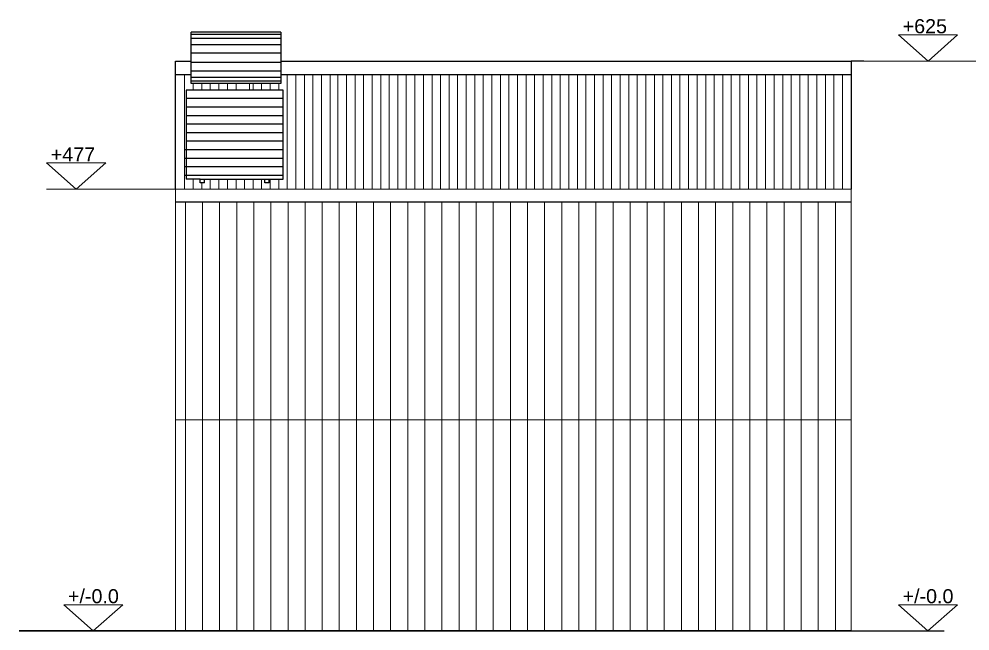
# Model space of a CAD drawing. Header units: centimetres. Extents: x 540 to 3037, y 416 to 2040.
# Drawn here: x 781 to 1794, y 416 to 1069 of the extents above; entities that cross this region are included whole.
import ezdxf

# ---------------------------------------------------------------- set-up
doc = ezdxf.new("R2010")
doc.units = ezdxf.units.CM
doc.header["$MEASUREMENT"] = 0
for name, color, linetype, lineweight in [('A-ANNO-DIMS', 3, 'Continuous', 18), ('A-ANNO-SYMB', 3, 'Continuous', 18), ('A-ELEV-MBE2', 4, 'Continuous', 25), ('A-ELEV-PATT', 8, 'Continuous', 18), ('A-FLOR-PATT', 8, 'Continuous', 18)]:
    doc.layers.add(name, color=color, linetype=linetype, lineweight=lineweight)
doc.styles.get("Standard").update_dxf_attribs({"font": 'Arial.ttf'})

msp = doc.modelspace()

# ---------------------------------------------------------------- hatches: boundary and pattern name
at = {"layer": 'A-ELEV-PATT'}
h = msp.add_hatch(dxfattribs=at)
h.set_pattern_fill('LINE', color=256, scale=5.738255, angle=90, style=0)
h.set_pattern_definition([(90, (-51548.362, 1322.5), (-18.2189595, 6e-15), [])])
h.paths.add_polyline_path([(1667.7, 873.8), (948.3, 873.8), (948.3, 641.3), (1667.7, 641.3)])
h.paths.add_polyline_path([(1667.7, 641.3), (948.3, 641.3), (948.3, 416.2), (1667.7, 416.2)])

# ---------------------------------------------------------------- linework, layer by layer
for p, q in [((1681.2, 1023.8), (1667.7, 1023.8)), ((948.3, 416.2), (781.5, 416.2)), ((781.5, 416.2), (1767, 416.2))]:
    msp.add_line(p, q)
at = {"color": 0}
for p, q in [((1062.8, 992.9), (959.5, 992.9)), ((1043.3, 897.9), (1048.1, 897.9))]:
    msp.add_line(p, q, dxfattribs=at)
at = {"color": 4}
msp.add_line((974.3, 897.9), (979.1, 897.9), dxfattribs=at)
at = {"layer": 'A-ANNO-DIMS'}
for p, q in [((1667.7, 1023.8), (1802, 1023.8)), ((957.9, 887.2), (810.8, 887.2))]:
    msp.add_line(p, q, dxfattribs=at)
for points in [[(1718.2, 1051.8), (1749.7, 1023.8), (1781.1, 1051.8)], [(810.8, 915.1), (842.3, 887.2), (873.8, 915.1)], [(829.1, 444.2), (860.6, 416.2), (892.1, 444.2)], [(1718.1, 444.2), (1749.5, 416.2), (1781, 444.2)]]:
    msp.add_lwpolyline(points, close=True, dxfattribs=at)
at = {"layer": 'A-ANNO-SYMB', "color": 0}
for points in [[(948.3, 416.2), (948.3, 887.2)], [(957.9, 887.2), (1667.7, 887.2), (1667.7, 416.2)]]:
    msp.add_lwpolyline(points, dxfattribs=at)
at = {"layer": 'A-ELEV-MBE2'}
for p, q in [((1060.4, 1054.5), (964.8, 1054.5)), ((964.8, 999.8), (964.8, 1054.5)), ((1060.4, 1054.5), (1060.4, 999.8)), ((1060.4, 1052), (964.8, 1052)), ((1060.4, 1047.9), (964.8, 1047.9)), ((1060.4, 1041.2), (964.8, 1041.2)), ((1060.4, 1032.1), (964.8, 1032.1)), ((1060.4, 1022.2), (964.8, 1022.2)), ((1060.4, 1013), (964.8, 1013)), ((1060.4, 1006.4), (964.8, 1006.4)), ((959.5, 992.9), (959.5, 897.9)), ((1060.4, 1002.3), (964.8, 1002.3)), ((1060.4, 999.8), (964.8, 999.8)), ((1062.8, 897.9), (1062.8, 992.9)), ((974.3, 897.9), (959.5, 897.9)), ((974.3, 893.8), (974.3, 897.9)), ((979.1, 893.8), (974.3, 893.8)), ((979.1, 893.8), (979.1, 897.9)), ((979.1, 897.9), (1062.8, 897.9)), ((1043.3, 893.8), (1043.3, 897.9)), ((1048.1, 893.8), (1043.3, 893.8)), ((1048.1, 893.8), (1048.1, 897.9))]:
    msp.add_line(p, q, dxfattribs=at)
at = {"layer": 'A-ELEV-MBE2', "color": 0}
for p, q in [((948.3, 1009.5), (964.8, 1009.5)), ((1060.4, 1009.5), (1667.7, 1009.5)), ((948.3, 873.8), (1667.7, 873.8)), ((1667.7, 416.2), (948.3, 416.2))]:
    msp.add_line(p, q, dxfattribs=at)
at = {"layer": 'A-ELEV-MBE2', "linetype": 'Continuous'}
for p, q in [((1062.8, 992.9), (959.5, 992.9)), ((1062.8, 983.7), (959.5, 983.7)), ((1062.8, 974.6), (959.5, 974.6)), ((1062.8, 965.5), (959.5, 965.5)), ((1062.8, 956.4), (959.5, 956.4)), ((1062.8, 947.3), (959.5, 947.3)), ((1062.8, 938.2), (959.5, 938.2)), ((1062.8, 929.1), (957.9, 929.1)), ((1062.8, 920), (957.9, 920)), ((1062.8, 910.9), (957.9, 910.9)), ((1062.8, 901.8), (957.9, 901.8))]:
    msp.add_line(p, q, dxfattribs=at)
at = {"layer": 'A-ELEV-MBE2', "color": 0}
for points in [[(948.3, 887.2), (948.3, 1023.8), (964.8, 1023.8)], [(1060.4, 1023.8), (1667.7, 1023.8), (1667.7, 887.2)]]:
    msp.add_lwpolyline(points, dxfattribs=at)
at = {"layer": 'A-ELEV-PATT', "color": 0}
msp.add_line((948.3, 641.3), (1667.7, 641.3), dxfattribs=at)
at = {"layer": 'A-FLOR-PATT', "color": 0, "linetype": 'Continuous'}
for p, q in [((957.9, 887.2), (957.9, 1009.5)), ((1658.6, 887.2), (1658.6, 1009.5))]:
    msp.add_line(p, q, dxfattribs=at)
at = {"layer": 'A-FLOR-PATT', "linetype": 'Continuous'}
for p, q in [((1067.2, 887.2), (1067.2, 1009.5)), ((1076.3, 887.2), (1076.3, 1009.5)), ((1085.5, 887.2), (1085.5, 1009.5)), ((1094.6, 887.2), (1094.6, 1009.5)), ((1103.7, 887.2), (1103.7, 1009.5)), ((1112.8, 887.2), (1112.8, 1009.5)), ((1121.2, 887.2), (1121.2, 1009.5)), ((1130.3, 887.2), (1130.3, 1009.5)), ((1139.4, 887.2), (1139.4, 1009.5)), ((1148.5, 887.2), (1148.5, 1009.5)), ((1157.6, 887.2), (1157.6, 1009.5)), ((1166.7, 887.2), (1166.7, 1009.5)), ((1175.8, 887.2), (1175.8, 1009.5)), ((1184.9, 887.2), (1184.9, 1009.5)), ((1194, 887.2), (1194, 1009.5)), ((1203.1, 887.2), (1203.1, 1009.5)), ((1212.3, 887.2), (1212.3, 1009.5)), ((1221.4, 887.2), (1221.4, 1009.5)), ((1230.5, 887.2), (1230.5, 1009.5)), ((1239.6, 887.2), (1239.6, 1009.5)), ((1248.7, 887.2), (1248.7, 1009.5)), ((1257.8, 887.2), (1257.8, 1009.5)), ((1266.9, 887.2), (1266.9, 1009.5)), ((1276, 887.2), (1276, 1009.5)), ((1285.1, 887.2), (1285.1, 1009.5)), ((1294.2, 887.2), (1294.2, 1009.5)), ((1303.3, 887.2), (1303.3, 1009.5)), ((1312.5, 887.2), (1312.5, 1009.5)), ((1321.6, 887.2), (1321.6, 1009.5)), ((1330.7, 887.2), (1330.7, 1009.5)), ((1339.8, 887.2), (1339.8, 1009.5)), ((1348.9, 887.2), (1348.9, 1009.5)), ((1358, 887.2), (1358, 1009.5)), ((1367.1, 887.2), (1367.1, 1009.5)), ((1376.2, 887.2), (1376.2, 1009.5)), ((1385.3, 887.2), (1385.3, 1009.5)), ((1394.4, 887.2), (1394.4, 1009.5)), ((1403.6, 887.2), (1403.6, 1009.5)), ((1412.7, 887.2), (1412.7, 1009.5)), ((1421.8, 887.2), (1421.8, 1009.5)), ((1430.9, 887.2), (1430.9, 1009.5)), ((1440, 887.2), (1440, 1009.5)), ((1449.1, 887.2), (1449.1, 1009.5)), ((1458.2, 887.2), (1458.2, 1009.5)), ((1467.3, 887.2), (1467.3, 1009.5)), ((1476.4, 887.2), (1476.4, 1009.5)), ((1485.5, 887.2), (1485.5, 1009.5)), ((1494.6, 887.2), (1494.6, 1009.5)), ((1503.8, 887.2), (1503.8, 1009.5)), ((1512.9, 887.2), (1512.9, 1009.5)), ((1522, 887.2), (1522, 1009.5)), ((1531.1, 887.2), (1531.1, 1009.5)), ((1540.2, 887.2), (1540.2, 1009.5)), ((1549.3, 887.2), (1549.3, 1009.5)), ((1558.4, 887.2), (1558.4, 1009.5)), ((1567.5, 887.2), (1567.5, 1009.5)), ((1576.6, 887.2), (1576.6, 1009.5)), ((1585.7, 887.2), (1585.7, 1009.5)), ((1594.9, 887.2), (1594.9, 1009.5)), ((1604, 887.2), (1604, 1009.5)), ((1613.1, 887.2), (1613.1, 1009.5)), ((1622.2, 887.2), (1622.2, 1009.5)), ((1631.3, 887.2), (1631.3, 1009.5)), ((1640.4, 887.2), (1640.4, 1009.5)), ((1649.5, 887.2), (1649.5, 1009.5)), ((967, 992.9), (967, 999.3)), ((976.1, 992.9), (976.1, 999.3)), ((985.2, 992.9), (985.2, 999.3)), ((994.4, 992.9), (994.4, 999.3)), ((1003.5, 992.9), (1003.5, 999.3)), ((1012.6, 992.9), (1012.6, 999.3)), ((1026.9, 992.9), (1026.9, 999.3)), ((1030.8, 992.9), (1030.8, 999.3)), ((1039.9, 992.9), (1039.9, 999.3)), ((1049, 992.9), (1049, 999.3)), ((1058.1, 992.9), (1058.1, 999.3)), ((967, 887.2), (967, 897.9)), ((976.1, 887.2), (976.1, 893.8)), ((985.2, 887.2), (985.2, 897.9)), ((994.4, 887.2), (994.4, 897.9)), ((1003.5, 887.2), (1003.5, 897.9)), ((1012.6, 887.2), (1012.6, 897.9)), ((1021.7, 887.2), (1021.7, 897.9)), ((1030.8, 887.2), (1030.8, 897.9)), ((1039.9, 887.2), (1039.9, 897.9)), ((1049, 887.2), (1049, 897.9)), ((1058.1, 887.2), (1058.1, 897.9))]:
    msp.add_line(p, q, dxfattribs=at)

# ---------------------------------------------------------------- texts
at = {"layer": 'A-ANNO-DIMS'}
for s, p in [('+625', (1722.7, 1053.4)), ('+477', (815.3, 916.7)), ('+/-0.0', (833.6, 445.8)), ('+/-0.0', (1722.6, 445.8))]:
    msp.add_text(s, height=15.01, dxfattribs=at).set_placement(p)

doc.saveas('drawing.dxf')
